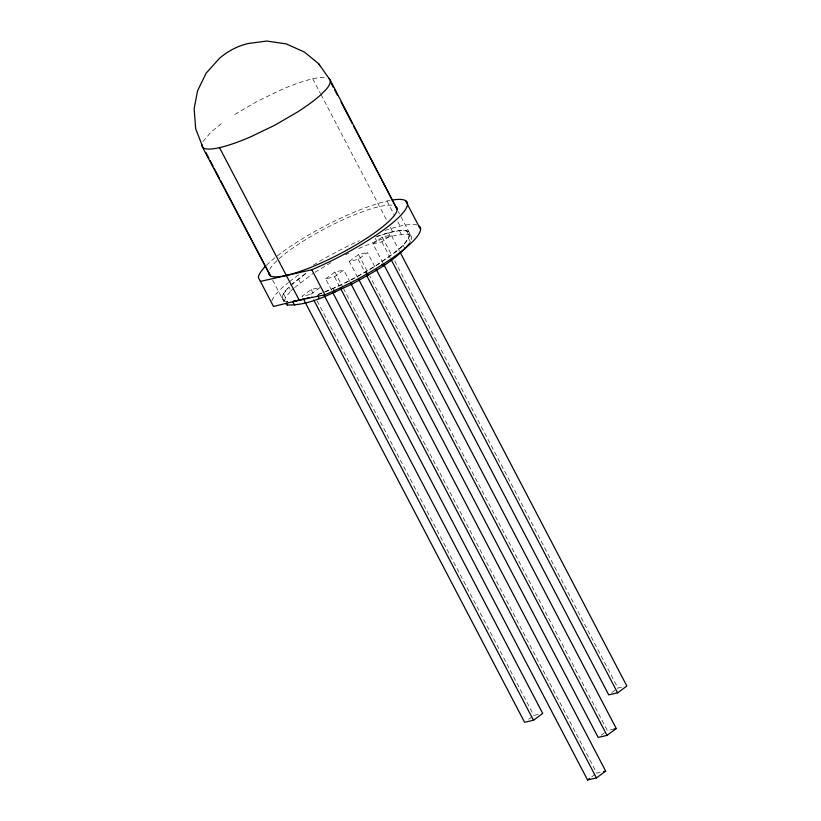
<?xml version="1.0" encoding="UTF-8"?>
<svg xmlns="http://www.w3.org/2000/svg" width="821" height="821" viewBox="0 0 821 821"><rect width="100%" height="100%" fill="white"/><g stroke="black" fill="none" stroke-linecap="round" stroke-linejoin="round"><path stroke-width="0.62" stroke-dasharray="4.11 3.08" d="M284.559 301.133L285.472 297.5L290.952 290.767L288.982 287.001L283.512 293.744L282.291 298.587L285.421 301.215L287.832 301.297M325.229 291.629C344.799 283.82 363.375 273.66 381.098 262.289C391.217 253.905 406.354 247.265 409.771 233.513L406.641 230.886L399.386 230.65L388.487 232.825L375.854 236.9M411.126 239.691L411.732 237.269L400.022 214.866M281.726 297.51L284.343 291.978L289.454 286.508M410.336 234.59C404.045 248.886 388.754 256.337 376.777 265.234C357.905 276.841 338.19 287.227 317.358 294.831M202.879 141.602L211.254 131.853L221.814 123.283M290.86 285.369L306.11 273.28M290.952 290.767L293.764 288.315M294.698 287.494L312.934 273.567M291.157 284.682L305.884 273.27M310.82 294.329L320.067 287.504L311.18 289.526L301.933 296.35L310.82 294.329L312.011 296.597M331.561 290.224L325.619 278.853L334.506 276.841L343.742 270.017L349.684 281.377M357.617 277.272L349.294 261.365L358.192 259.354L367.428 252.529L375.146 267.297M383.079 263.192L372.98 243.878L381.868 241.867L391.114 235.042L399.427 250.939M325.619 278.853L334.855 272.038L343.742 270.017M349.294 261.365L358.541 254.551L367.428 252.529M372.98 243.878L382.217 237.053L391.114 235.042M528.693 719.247L533.824 715.45L538.268 714.444M611.809 692.585L617.967 688.039L622.41 687.033M601.218 735.134L604.297 732.855M591.664 776.923L594.743 774.644M234.796 114.406L257.681 101.127L281.747 89.551A72.176 14.634 -27.6 0 1 326.286 77.585M315.069 272.244L331.212 262.494M345.415 254.828L348.74 253.248M358.715 248.486C374.602 242.113 391.032 233.575 408.601 234.642L411.732 237.269M318.476 294.37L324.1 292.081M377.229 236.304C387.266 233.246 397.949 228.597 408.56 231.204M614.046 729.069L607.386 730.587L369.819 276.133M600.13 772.366L596.795 773.125L343.763 289.074M283.502 300.897L288.499 301.738M398.308 211.592L399.509 213.891M406.641 230.886L408.601 234.642M408.55 238.357L410.521 242.113M387.009 201.063L394.408 215.225M397.826 221.762L400.104 226.114M399.386 230.65L401.346 234.406M403.07 245.089L405.04 248.855M312.75 78.795L320.436 93.491M321.021 94.62L386.958 220.726M390.365 227.263L392.643 231.625M388.487 232.825L390.457 236.581M382.217 237.053L391.72 255.239M394.696 260.914L617.967 688.039M381.868 241.867L390.18 257.763M375.197 238.213L376.665 241.025M358.541 254.551L367.449 271.587M358.192 259.354L365.314 272.983M334.855 272.038L343.168 287.945M334.506 276.841L339.258 285.934M333.1 288.428L334.075 290.306M311.18 289.526L314.145 295.201M317.111 300.886L533.824 715.45M298.351 278.842L300.312 282.598M283.512 293.744L285.472 297.5M272.613 280.084L283.768 301.41M269.678 269.37A72.176 14.634 -27.6 0 1 327.836 227.15A72.176 14.634 -27.6 0 1 393.546 205.455M266.425 265.327A83.721 16.974 -27.6 0 1 390.868 200.273M271.884 300.671A83.721 16.974 -27.6 0 1 288.479 282.455M289.454 281.675A83.721 16.974 -27.6 0 1 299.511 274.214M313.417 265.08A83.721 16.974 -27.6 0 1 359.341 240.707M384.957 230.496A83.721 16.974 -27.6 0 1 416.77 224.923"/><path stroke-width="1.23" d="M328.667 78.375A72.176 14.634 -27.6 0 1 329.242 78.754L330.299 80.273C330.678 86.523 324.377 90.792 320.652 94.908A72.176 14.634 -27.6 0 1 297.469 112.036L274.583 125.315L250.518 136.891A72.176 14.634 -27.6 0 1 203.023 147.677L195.675 128.825L194.146 108.67L197.563 90.782L206.143 73.161L219.392 58.424C227.643 51.241 237.782 45.781 248.506 43.482L266.794 41.05L286.149 43.872L304.417 52.062L318.62 63.72L330.299 80.273L397.231 209.54L353.492 125.859M409.73 243.078C394.552 261.694 372.272 272.716 351.686 284.251C331.304 293.302 310.328 305.628 287.381 304.981L285.821 303.657M293.887 301.215L303.565 299.275L524.588 722.275L533.476 720.253L542.712 713.428L324.223 295.457M383.674 264.331L608.73 694.864L617.618 692.842L626.854 686.028L400.022 252.078M358.798 279.55L598.14 737.412L607.027 735.39L616.273 728.566L376.336 269.565M332.741 292.492L587.559 779.95L596.446 777.928L605.682 771.104L350.875 283.656M587.559 779.95L589.611 778.431M265.563 266.199A83.721 16.974 -27.6 0 0 258.338 277.488L273.496 306.469L309.127 297.664M260.39 281.418L311.806 269.74A83.721 16.974 -27.6 0 0 394.46 221.27A83.721 16.974 -27.6 0 0 392.079 200.057M614.046 729.069L616.273 728.566M603.466 771.617L605.682 771.104M293.23 301.369L324.9 294.79A83.721 16.974 -27.6 0 0 418.566 225.631M318.62 63.72L319.636 65.187M405.471 200.57L420.619 229.552M330.442 81.761L333.398 87.416M334.578 89.684L337.534 95.339M341.074 102.122L352.312 123.602M391.371 260.041L617.618 692.842M382.073 264.167L383.058 266.045M366.577 272.521L368.054 275.343M366.505 275.261L607.027 735.39M350.7 282.373L351.686 284.251M340.448 288.202L596.446 777.928M334.075 290.306L335.06 292.184M311.806 269.74L324.9 294.79M317.85 295.765L319.318 298.587M313.796 300.004L533.476 720.253M219.515 147.647L299.408 300.476M292.676 301.451L294.636 305.207M286.396 303.093L287.381 304.981M205.968 152.593L208.924 158.248M210.104 160.506L213.06 166.16M214.24 168.428L219.566 178.598M220.746 180.866L270.396 275.846L201.966 146.159L201.833 144.681M395.465 206.153A72.176 14.634 -27.6 0 1 339.709 253.966A72.176 14.634 -27.6 0 1 268.631 272.459"/></g></svg>
